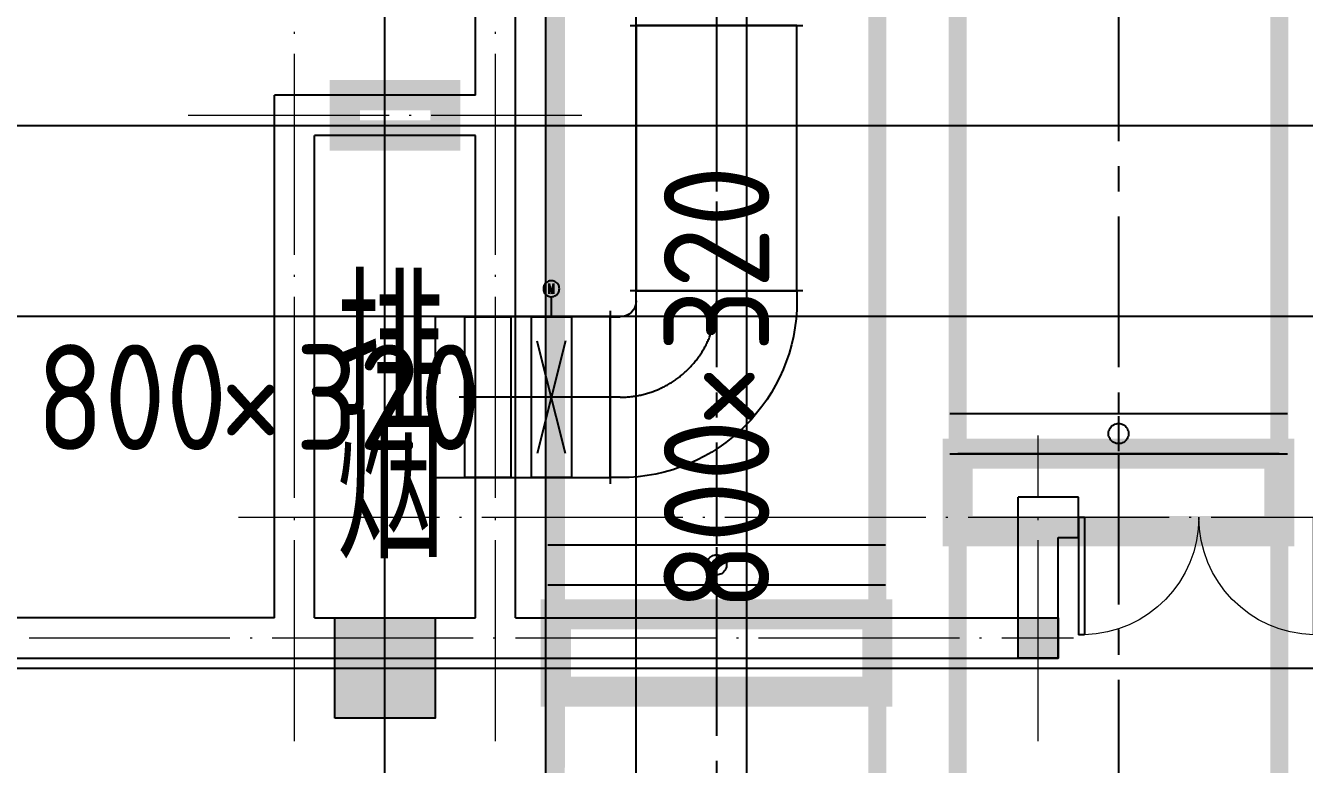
# Model space of a CAD drawing. Extents: x 369444 to 684549, y -549309 to 575337.
# Drawn here: x 510936 to 517299, y 210828 to 214504 of the extents above; entities that cross this region are included whole.
import ezdxf

# ---------------------------------------------------------------- set-up
doc = ezdxf.new("R2010")
doc.units = 0
doc.header["$LTSCALE"] = 1000
doc.header["$MEASUREMENT"] = 0
doc.linetypes.add('CENTER2', pattern=[1.125, 0.75, -0.125, 0.125, -0.125])
doc.linetypes.add('DOTE', pattern=[2.42, 2, -0.2, 0.02, -0.2])
for name, color, linetype in [('COLUMN', 9, 'Continuous'), ('DOTE', 1, 'Continuous'), ('DUCT-排烟中心线', 5, 'CENTER2'), ('DUCT-排烟法兰', 4, 'Continuous'), ('DUCT-排烟管', 2, 'Continuous'), ('DUCT-排烟管端线', 4, 'Continuous'), ('DUCT-排烟阀门', 7, 'Continuous'), ('DUCT-排风中心线', 5, 'CENTER2'), ('DUCT-排风标注', 3, 'Continuous'), ('DUCT-排风法兰', 2, 'Continuous'), ('DUCT-排风管', 31, 'Continuous'), ('DUCT-排风管端线', 2, 'Continuous'), ('DUCT-排风阀门', 7, 'Continuous'), ('WALL', 9, 'Continuous'), ('WINDOW', 4, 'Continuous'), ('构造柱', 6, 'Continuous'), ('颜洞口', 1, 'Continuous'), ('风管标注', 3, 'Continuous')]:
    doc.layers.add(name, color=color, linetype=linetype)
doc.layers.add('DOTE2', color=122, linetype='DOTE', lineweight=9)
doc.layers.add('TEXT', color=7, linetype='Continuous', lineweight=13)
doc.styles.add('_HZTXT', font='txt.shx', dxfattribs={"width": 0.8, "bigfont": 'HZTXT.shx'})
doc.styles.get("Standard").update_dxf_attribs({"font": 'gbenor.shx', "bigfont": 'gbcbig.shx'})

# ---------------------------------------------------------------- blocks, each defined once
blk = doc.blocks.new('A$C47E9097D')
at = {"layer": '构造柱'}
blk.add_hatch(color=256, dxfattribs=at).paths.add_polyline_path([(135550, -258950), (135350, -258950), (135350, -259150), (135550, -259150)])
blk.add_lwpolyline([(135350, -258950), (135550, -258950), (135550, -259150), (135350, -259150)], close=True, dxfattribs=at)
blk = doc.blocks.new('$DorLib2D$00000002')
for p, q in [((-0.5, 0), (-0.5, 0.4875)), ((-0.475, 0.4875), (-0.5, 0.4875)), ((-0.475, 0), (-0.475, 0.4875)), ((0.475, 0), (0.475, 0.4875)), ((0.475, 0.4875), (0.5, 0.4875)), ((0.5, 0), (0.5, 0.4875)), ((-0.5, 0), (-0.475, 0)), ((0.5, 0), (0.475, 0))]:
    blk.add_line(p, q)
at = {"lineweight": 13}
for centre, start, end in [((-0.4875, 0), 0, 88.5307), ((0.4875, 0), 91.4693, 180)]:
    blk.add_arc(centre, 0.4875, start, end, dxfattribs=at)
blk = doc.blocks.new('column500')
h = blk.add_hatch(color=0)
h.dxf.hatch_style = 1
h.paths.add_polyline_path([(-216380.9, -381439.9), (-215880.9, -381439.9), (-215880.9, -380939.9), (-216380.9, -380939.9)])
at = {"color": 0}
blk.add_lwpolyline([(-216380.9, -381439.9), (-215880.9, -381439.9), (-215880.9, -380939.9), (-216380.9, -380939.9)], close=True, dxfattribs=at)
blk = doc.blocks.new('N-风管')
at = {"layer": 'DUCT-排烟中心线', "color": 0}
for p, q in [((38489350330.664436, 3905309151.890326), (38489350330.664436, 3905306393.962573)), ((38489352330.664436, 3905309151.890326), (38489352330.664436, 3905307047.026517)), ((38489352330.664436, 3905306846.626517), (38489352330.576378, 3905303669.919162)), ((38489350330.664436, 3905306193.562572), (38489350330.577621, 3905305140.54471))]:
    blk.add_line(p, q, dxfattribs=at)
at = {"layer": 'DUCT-排烟法兰', "color": 0}
for p, q in [((38489351490.664436, 3905307046.926517), (38489353170.664436, 3905307046.926517)), ((38489351490.664436, 3905306846.726517), (38489353170.664436, 3905306846.726517)), ((38489349490.664436, 3905306393.862573), (38489351170.664436, 3905306393.862573)), ((38489349490.664436, 3905306193.662572), (38489351170.664436, 3905306193.662572))]:
    blk.add_line(p, q, dxfattribs=at)
at = {"layer": 'DUCT-排烟管', "color": 0, "const_width": 90}
for points in [[(38489349530.664436, 3905309151.890326), (38489349530.664436, 3905306393.962573)], [(38489351130.664436, 3905306393.962573), (38489351130.664436, 3905309151.890326)], [(38489351530.664436, 3905309151.890326), (38489351530.664436, 3905307047.026517)], [(38489353130.664436, 3905307047.026517), (38489353130.664436, 3905309151.890326)], [(38489351530.664436, 3905306846.826517), (38489351530.664436, 3905307046.826517)], [(38489353130.664436, 3905307046.826517), (38489353130.664436, 3905306846.826517)], [(38489351530.664436, 3905306846.648695), (38489351530.576378, 3905303669.94134)], [(38489353130.576378, 3905303669.896984), (38489353130.664436, 3905306846.604339)], [(38489349530.664436, 3905306193.762572), (38489349530.664436, 3905306393.762572)], [(38489351130.664436, 3905306393.762572), (38489351130.664436, 3905306193.762572)], [(38489349530.664436, 3905306193.628533), (38489349530.577621, 3905305140.610671)], [(38489351130.577621, 3905305140.478749), (38489351130.664436, 3905306193.496612)]]:
    blk.add_lwpolyline(points, dxfattribs=at)
at = {"layer": 'DUCT-排烟管端线', "color": 0}
for p, q in [((38489351530.664436, 3905307047.026517), (38489353130.664436, 3905307047.026517)), ((38489351530.664436, 3905307046.826517), (38489353130.664436, 3905307046.826517)), ((38489351530.664436, 3905306846.826517), (38489353130.664436, 3905306846.826517)), ((38489353130.664436, 3905306846.604339), (38489351530.664436, 3905306846.648695)), ((38489349530.664436, 3905306393.962573), (38489351130.664436, 3905306393.962573)), ((38489349530.664436, 3905306393.762572), (38489351130.664436, 3905306393.762572)), ((38489349530.664436, 3905306193.762572), (38489351130.664436, 3905306193.762572)), ((38489351130.664436, 3905306193.496612), (38489349530.664436, 3905306193.628533))]:
    blk.add_line(p, q, dxfattribs=at)
at = {"layer": 'DUCT-排烟阀门', "color": 0}
for p, q in [((38489352330.664436, 3905307034.326517), (38489352330.664436, 3905306859.326517)), ((38489352280.763107, 3905306949.966043), (38489352281.550079, 3905306956.195583)), ((38489352280.763107, 3905306943.686991), (38489352280.763107, 3905306949.966043)), ((38489352281.550079, 3905306937.457451), (38489352280.763107, 3905306943.686991)), ((38489352281.550079, 3905306956.195583), (38489352283.111618, 3905306962.277367)), ((38489352283.111618, 3905306962.277367), (38489352285.423088, 3905306968.115481)), ((38489352285.423088, 3905306968.115481), (38489352288.448051, 3905306973.617857)), ((38489352288.448051, 3905306973.617857), (38489352292.138779, 3905306978.697716)), ((38489352292.138779, 3905306978.697716), (38489352296.437088, 3905306983.274949)), ((38489352296.437088, 3905306983.274949), (38489352301.275177, 3905306987.277367)), ((38489352301.275177, 3905306987.277367), (38489352306.576759, 3905306990.641851)), ((38489352306.576759, 3905306990.641851), (38489352312.258217, 3905306993.315341)), ((38489352312.258217, 3905306993.315341), (38489352318.22995, 3905306995.255675)), ((38489352318.22995, 3905306995.255675), (38489352324.397781, 3905306996.432252)), ((38489352324.397781, 3905306996.432252), (38489352330.664436, 3905306996.826517)), ((38489352330.664436, 3905306996.826517), (38489352336.931107, 3905306996.432252)), ((38489352336.931107, 3905306996.432252), (38489352343.098938, 3905306995.255675)), ((38489352343.098938, 3905306995.255675), (38489352349.070671, 3905306993.315341)), ((38489352349.070671, 3905306993.315341), (38489352354.752129, 3905306990.641851)), ((38489352354.752129, 3905306990.641851), (38489352360.053703, 3905306987.277367)), ((38489352360.053703, 3905306987.277367), (38489352364.8918, 3905306983.274949)), ((38489352364.8918, 3905306983.274949), (38489352369.190109, 3905306978.697717)), ((38489352369.190109, 3905306978.697717), (38489352372.880836, 3905306973.617857)), ((38489352372.880836, 3905306973.617857), (38489352375.9058, 3905306968.115482)), ((38489352375.9058, 3905306968.115482), (38489352378.21727, 3905306962.277367)), ((38489352378.21727, 3905306962.277367), (38489352379.778809, 3905306956.195583)), ((38489352379.778809, 3905306956.195583), (38489352380.565781, 3905306949.966043)), ((38489352380.565781, 3905306943.686991), (38489352379.778809, 3905306937.457451)), ((38489352380.565781, 3905306949.966043), (38489352380.565781, 3905306943.686991)), ((38489352283.111618, 3905306931.375667), (38489352281.550079, 3905306937.457451)), ((38489352285.423088, 3905306925.537552), (38489352283.111618, 3905306931.375667)), ((38489352288.448051, 3905306920.035177), (38489352285.423088, 3905306925.537552)), ((38489352292.138779, 3905306914.955317), (38489352288.448051, 3905306920.035177)), ((38489352296.437088, 3905306910.378086), (38489352292.138779, 3905306914.955317)), ((38489352301.275177, 3905306906.375667), (38489352296.437088, 3905306910.378086)), ((38489352306.576759, 3905306903.011183), (38489352301.275177, 3905306906.375667)), ((38489352312.258217, 3905306900.337693), (38489352306.576759, 3905306903.011183)), ((38489352318.22995, 3905306898.397359), (38489352312.258217, 3905306900.337693)), ((38489352324.397781, 3905306897.220782), (38489352318.22995, 3905306898.397359)), ((38489352330.664436, 3905306896.826517), (38489352324.397781, 3905306897.220782)), ((38489352336.931107, 3905306897.220782), (38489352330.664436, 3905306896.826517)), ((38489352343.098938, 3905306898.397359), (38489352336.931107, 3905306897.220782)), ((38489352349.070671, 3905306900.337693), (38489352343.098938, 3905306898.397359)), ((38489352354.752129, 3905306903.011183), (38489352349.070671, 3905306900.337693)), ((38489352360.053703, 3905306906.375668), (38489352354.752129, 3905306903.011183)), ((38489352364.8918, 3905306910.378086), (38489352360.053703, 3905306906.375668)), ((38489352369.190109, 3905306914.955318), (38489352364.8918, 3905306910.378086)), ((38489352372.880836, 3905306920.035178), (38489352369.190109, 3905306914.955318)), ((38489352375.9058, 3905306925.537553), (38489352372.880836, 3905306920.035178)), ((38489352378.21727, 3905306931.375668), (38489352375.9058, 3905306925.537553)), ((38489352379.778809, 3905306937.457451), (38489352378.21727, 3905306931.375668)), ((38489350330.664436, 3905306381.262572), (38489350330.664436, 3905306206.262572)), ((38489350281.550079, 3905306303.131638), (38489350283.111618, 3905306309.213422)), ((38489350283.111618, 3905306309.213422), (38489350285.423088, 3905306315.051537)), ((38489350285.423088, 3905306315.051537), (38489350288.448051, 3905306320.553912)), ((38489350288.448051, 3905306320.553912), (38489350292.138779, 3905306325.633771)), ((38489350292.138779, 3905306325.633771), (38489350296.437088, 3905306330.211004)), ((38489350296.437088, 3905306330.211004), (38489350301.275177, 3905306334.213422)), ((38489350301.275177, 3905306334.213422), (38489350306.576759, 3905306337.577906)), ((38489350306.576759, 3905306337.577906), (38489350312.258217, 3905306340.251397)), ((38489350312.258217, 3905306340.251397), (38489350318.22995, 3905306342.19173)), ((38489350318.22995, 3905306342.19173), (38489350324.397781, 3905306343.368307)), ((38489350324.397781, 3905306343.368307), (38489350330.664436, 3905306343.762572)), ((38489350330.664436, 3905306343.762572), (38489350336.931107, 3905306343.368308)), ((38489350336.931107, 3905306343.368308), (38489350343.098938, 3905306342.19173)), ((38489350343.098938, 3905306342.19173), (38489350349.070671, 3905306340.251397)), ((38489350349.070671, 3905306340.251397), (38489350354.752129, 3905306337.577907)), ((38489350354.752129, 3905306337.577907), (38489350360.053703, 3905306334.213422)), ((38489350360.053703, 3905306334.213422), (38489350364.8918, 3905306330.211004)), ((38489350364.8918, 3905306330.211004), (38489350369.190109, 3905306325.633772)), ((38489350369.190109, 3905306325.633772), (38489350372.880836, 3905306320.553912)), ((38489350372.880836, 3905306320.553912), (38489350375.9058, 3905306315.051537)), ((38489350375.9058, 3905306315.051537), (38489350378.21727, 3905306309.213422)), ((38489350378.21727, 3905306309.213422), (38489350379.778809, 3905306303.131638)), ((38489350280.763107, 3905306296.902098), (38489350281.550079, 3905306303.131638)), ((38489350280.763107, 3905306290.623046), (38489350280.763107, 3905306296.902098)), ((38489350281.550079, 3905306284.393507), (38489350280.763107, 3905306290.623046)), ((38489350283.111618, 3905306278.311722), (38489350281.550079, 3905306284.393507)), ((38489350285.423088, 3905306272.473608), (38489350283.111618, 3905306278.311722)), ((38489350288.448051, 3905306266.971232), (38489350285.423088, 3905306272.473608)), ((38489350292.138779, 3905306261.891373), (38489350288.448051, 3905306266.971232)), ((38489350296.437088, 3905306257.314141), (38489350292.138779, 3905306261.891373)), ((38489350301.275177, 3905306253.311722), (38489350296.437088, 3905306257.314141)), ((38489350306.576759, 3905306249.947238), (38489350301.275177, 3905306253.311722)), ((38489350312.258217, 3905306247.273748), (38489350306.576759, 3905306249.947238)), ((38489350318.22995, 3905306245.333414), (38489350312.258217, 3905306247.273748)), ((38489350324.397781, 3905306244.156837), (38489350318.22995, 3905306245.333414)), ((38489350330.664436, 3905306243.762572), (38489350324.397781, 3905306244.156837)), ((38489350336.931107, 3905306244.156837), (38489350330.664436, 3905306243.762572)), ((38489350343.098938, 3905306245.333414), (38489350336.931107, 3905306244.156837)), ((38489350349.070671, 3905306247.273748), (38489350343.098938, 3905306245.333414)), ((38489350354.752129, 3905306249.947238), (38489350349.070671, 3905306247.273748)), ((38489350360.053703, 3905306253.311723), (38489350354.752129, 3905306249.947238)), ((38489350364.8918, 3905306257.314141), (38489350360.053703, 3905306253.311723)), ((38489350369.190109, 3905306261.891373), (38489350364.8918, 3905306257.314141)), ((38489350372.880836, 3905306266.971233), (38489350369.190109, 3905306261.891373)), ((38489350375.9058, 3905306272.473608), (38489350372.880836, 3905306266.971233)), ((38489350378.21727, 3905306278.311723), (38489350375.9058, 3905306272.473608)), ((38489350379.778809, 3905306284.393507), (38489350378.21727, 3905306278.311723)), ((38489350379.778809, 3905306303.131638), (38489350380.565781, 3905306296.902099)), ((38489350380.565781, 3905306290.623046), (38489350379.778809, 3905306284.393507)), ((38489350380.565781, 3905306296.902099), (38489350380.565781, 3905306290.623046))]:
    blk.add_line(p, q, dxfattribs=at)
at = {"layer": 'DUCT-排风中心线', "color": 0}
for p, q in [((38489350330.664436, 3905308976.774727), (38489350330.664436, 3905307657.890067)), ((38489350330.664436, 3905307657.690067), (38489350330.664436, 3905307607.690067)), ((38489349800.464447, 3905307127.690067), (38489348931.21521, 3905307127.690067)), ((38489349850.664436, 3905307127.690067), (38489349800.664436, 3905307127.690067))]:
    blk.add_line(p, q, dxfattribs=at)
blk.add_arc((38489349850.664436, 3905307607.690067), 480, 270, 359.9999999431, dxfattribs=at)
at = {"layer": 'DUCT-排风法兰', "color": 0}
for p, q in [((38489349900.664436, 3905308976.874727), (38489350760.664436, 3905308976.874727)), ((38489350760.664436, 3905307657.790067), (38489349900.664436, 3905307657.790067)), ((38489349800.564453, 3905307557.690067), (38489349800.564453, 3905306697.690067))]:
    blk.add_line(p, q, dxfattribs=at)
at = {"layer": 'DUCT-排风管', "color": 0}
for p, q in [((38489349930.664436, 3905308976.774727), (38489349930.664436, 3905307657.890067)), ((38489350730.664436, 3905307657.890067), (38489350730.664436, 3905308976.774727)), ((38489349930.664436, 3905307607.690067), (38489349930.664436, 3905307657.690067)), ((38489350730.664436, 3905307657.690067), (38489350730.664436, 3905307607.690067)), ((38489349800.464447, 3905307527.690067), (38489348931.21521, 3905307527.690067)), ((38489349800.664436, 3905307527.690067), (38489349850.664436, 3905307527.690067)), ((38489348931.21521, 3905306727.690067), (38489349800.464447, 3905306727.690067)), ((38489349850.664436, 3905306727.690067), (38489349800.664436, 3905306727.690067))]:
    blk.add_line(p, q, dxfattribs=at)
at = {"layer": 'DUCT-排风管', "color": 0, "linetype": 'ByBlock'}
for p, q in [((38489349408.522217, 3905307527.690067), (38489349608.522217, 3905307527.690067)), ((38489349608.522217, 3905306727.690067), (38489349408.522217, 3905306727.690067))]:
    blk.add_line(p, q, dxfattribs=at)
at = {"layer": 'DUCT-排风管', "color": 0, "extrusion": (0, 0, -1)}
for centre, radius, start in [((-38489349850.664436, 3905307607.690067), 80, 180), ((-38489349850.664436, 3905307607.690068), 880, 180.0000000621)]:
    blk.add_arc(centre, radius, start, 270, dxfattribs=at)
at = {"layer": 'DUCT-排风管端线', "color": 0}
for p, q in [((38489350730.664436, 3905308976.774727), (38489349930.664436, 3905308976.774727)), ((38489349930.664436, 3905307657.890067), (38489350730.664436, 3905307657.890067)), ((38489350730.664436, 3905307657.690067), (38489349930.664436, 3905307657.690067)), ((38489348931.21521, 3905307527.690067), (38489348931.21521, 3905306727.690067)), ((38489349800.464447, 3905306727.690067), (38489349800.464447, 3905307527.690067)), ((38489349800.664436, 3905306727.690067), (38489349800.664436, 3905307527.690067))]:
    blk.add_line(p, q, dxfattribs=at)
at = {"layer": 'DUCT-排风管端线', "color": 0, "linetype": 'ByBlock'}
for p, q in [((38489349408.522217, 3905307527.690067), (38489349408.522217, 3905306727.690067)), ((38489349608.522217, 3905307527.690067), (38489349608.522217, 3905306727.690067))]:
    blk.add_line(p, q, dxfattribs=at)
at = {"layer": 'DUCT-排风阀门', "color": 0, "linetype": 'ByBlock'}
for p, q in [((38489349493.537956, 3905307704.777421), (38489349488.522217, 3905307702.331083)), ((38489349498.845352, 3905307706.501896), (38489349493.537956, 3905307704.777421)), ((38489349504.341087, 3905307707.470942), (38489349498.845352, 3905307706.501896)), ((38489349509.918213, 3905307707.6657), (38489349504.341087, 3905307707.470942)), ((38489349515.468147, 3905307707.082377), (38489349509.918213, 3905307707.6657)), ((38489349520.882896, 3905307705.732327), (38489349515.468147, 3905307707.082377)), ((38489349526.057068, 3905307703.641829), (38489349520.882896, 3905307705.732327)), ((38489349469.396317, 3905307676.006535), (38489349468.619659, 3905307670.480326)), ((38489349468.619659, 3905307670.480326), (38489349468.619659, 3905307664.899808)), ((38489349468.619659, 3905307664.899808), (38489349469.396317, 3905307659.373599)), ((38489349470.934517, 3905307681.370872), (38489349469.396317, 3905307676.006535)), ((38489349469.396317, 3905307659.373599), (38489349470.934517, 3905307654.009261)), ((38489349473.204323, 3905307686.468929), (38489349470.934517, 3905307681.370872)), ((38489349470.934517, 3905307654.009261), (38489349473.204323, 3905307648.911204)), ((38489349476.161537, 3905307691.201477), (38489349473.204323, 3905307686.468929)), ((38489349473.204323, 3905307648.911204), (38489349476.161537, 3905307644.178657)), ((38489349479.748627, 3905307695.476402), (38489349476.161537, 3905307691.201477)), ((38489349476.161537, 3905307644.178657), (38489349479.748627, 3905307639.903732)), ((38489349483.895767, 3905307699.210497), (38489349479.748627, 3905307695.476402)), ((38489349488.522217, 3905307702.331083), (38489349483.895767, 3905307699.210497)), ((38489349497.550797, 3905307642.190067), (38489349497.550797, 3905307693.249348)), ((38489349497.550797, 3905307693.249348), (38489349508.52224, 3905307642.190127)), ((38489349508.52224, 3905307642.190127), (38489349519.493683, 3905307693.190062)), ((38489349519.493683, 3905307693.190062), (38489349519.493683, 3905307642.190067)), ((38489349530.889938, 3905307700.85157), (38489349526.057068, 3905307703.641829)), ((38489349535.287453, 3905307697.41586), (38489349530.889938, 3905307700.85157)), ((38489349539.164001, 3905307693.401571), (38489349535.287453, 3905307697.41586)), ((38489349535.287453, 3905307637.964274), (38489349539.164001, 3905307641.978562)), ((38489349542.444153, 3905307688.886837), (38489349539.164001, 3905307693.401571)), ((38489349539.164001, 3905307641.978562), (38489349542.444153, 3905307646.493296)), ((38489349545.064041, 3905307683.959533), (38489349542.444153, 3905307688.886837)), ((38489349542.444153, 3905307646.493296), (38489349545.064041, 3905307651.420601)), ((38489349546.972687, 3905307678.715561), (38489349545.064041, 3905307683.959533)), ((38489349545.064041, 3905307651.420601), (38489349546.972687, 3905307656.664573)), ((38489349548.13295, 3905307673.256991), (38489349546.972687, 3905307678.715561)), ((38489349546.972687, 3905307656.664573), (38489349548.13295, 3905307662.123143)), ((38489349548.522217, 3905307667.690067), (38489349548.13295, 3905307673.256991)), ((38489349548.13295, 3905307662.123143), (38489349548.522217, 3905307667.690067)), ((38489349479.748627, 3905307639.903732), (38489349483.895767, 3905307636.169637)), ((38489349483.895767, 3905307636.169637), (38489349488.522217, 3905307633.049051)), ((38489349488.522217, 3905307633.049051), (38489349493.537956, 3905307630.602713)), ((38489349493.537956, 3905307630.602713), (38489349498.845352, 3905307628.878238)), ((38489349498.845352, 3905307628.878238), (38489349504.341087, 3905307627.909191)), ((38489349504.341087, 3905307627.909191), (38489349509.918213, 3905307627.714434)), ((38489349508.522217, 3905307527.690067), (38489349508.522217, 3905307627.690067)), ((38489349509.918213, 3905307627.714434), (38489349515.468147, 3905307628.297757)), ((38489349515.468147, 3905307628.297757), (38489349520.882896, 3905307629.647806)), ((38489349520.882896, 3905307629.647806), (38489349526.057068, 3905307631.738305)), ((38489349526.057068, 3905307631.738305), (38489349530.889938, 3905307634.528564)), ((38489349530.889938, 3905307634.528564), (38489349535.287453, 3905307637.964274)), ((38489349578.600891, 3905306847.768792), (38489349438.443558, 3905307407.611341)), ((38489349578.522217, 3905307407.690067), (38489349438.522217, 3905306847.690067))]:
    blk.add_line(p, q, dxfattribs=at)
at = {"layer": '颜洞口', "color": 0}
for p, q in [((38489349078.591759, 3905307527.690067, 1020), (38489349306.893852, 3905307527.690067, 1020)), ((38489349078.591759, 3905306727.690067, 1020), (38489349078.591759, 3905307527.690067, 1020)), ((38489349306.893852, 3905307527.690067, 1020), (38489349306.893852, 3905306727.690067, 1020)), ((38489349306.893852, 3905306727.690067, 1020), (38489349078.591759, 3905306727.690067, 1020))]:
    blk.add_line(p, q, dxfattribs=at)
at = {"layer": '颜洞口', "color": 0, "const_width": 150}
for points in [[(38489348980.664436, 3905308630.368435), (38489348980.664436, 3905308430.368435), (38489348480.664436, 3905308430.368435), (38489348480.664436, 3905308630.368435)], [(38489353130.655197, 3905306461.788421), (38489351530.664436, 3905306461.788421), (38489351530.664436, 3905306846.645725), (38489353130.655197, 3905306846.645725)], [(38489351130.655197, 3905305663.05649), (38489349530.664436, 3905305663.05649), (38489349530.664436, 3905306047.913794), (38489351130.655197, 3905306047.913794)]]:
    blk.add_lwpolyline(points, close=True, dxfattribs=at)
at = {"layer": 'DUCT-排风标注', "color": 0}
for s, p in [('320', (38489350593.164436, 3905307353.743669, 1020)), ('800', (38489350593.164436, 3905306066.376648, 1020))]:
    blk.add_text(s, height=525, rotation=90, dxfattribs=at).set_placement(p)
for s, height, p in [('800', 525, (38489346945.901787, 3905306865.190067, 1020)), ('320', 525, (38489348233.268806, 3905306865.190067, 1020)), ('×', 506.382979, (38489347864.651787, 3905306865.190067, 1020))]:
    blk.add_text(s, height=height, dxfattribs=at).set_placement(p)
at = {"layer": 'DUCT-排风标注', "color": 0, "width": 1}
blk.add_text('×', height=506.38298, rotation=90, dxfattribs=at).set_placement((38489350593.164436, 3905306985.126648, 1020))

msp = doc.modelspace()

# ---------------------------------------------------------------- linework, layer by layer
at = {"layer": 'DOTE', "color": 8}
for p, q in [((513524.5, 59364.2), (513524.5, 476704.8)), ((514524.5, 59364.2), (514524.5, 476704.8)), ((512724.5, 59364.2), (512724.5, 261807)), ((513974.5, 59364.2), (513974.5, 261807))]:
    msp.add_line(p, q, dxfattribs=at)
at = {"layer": 'DOTE', "color": 8, "lineweight": -2}
for p, q in [((377844.4, 214007), (624570.9, 214007)), ((377844.4, 213057), (624570.9, 213057)), ((377844.4, 211307), (624570.9, 211307))]:
    msp.add_line(p, q, dxfattribs=at)
at = {"layer": 'DOTE2', "linetype": 'DOTE', "ltscale": 0.5}
for points in [[(512274.5, 210943.2), (512274.5, 218964.9)], [(513274.5, 210943.2), (513274.5, 218964.9)], [(511744.7, 214057), (513703.4, 214057)], [(515974.5, 210943.2), (515974.5, 212463.5)], [(511995.8, 212057), (518924.5, 212057)], [(483123.3, 211457), (516151.2, 211457)]]:
    msp.add_lwpolyline(points, dxfattribs=at)
at = {"layer": 'WALL'}
for p, q in [((513174.5, 214157), (513174.5, 217557)), ((513374.5, 214057), (513374.5, 217457)), ((512174.5, 211557), (512174.5, 214157)), ((513174.5, 214157), (512174.5, 214157)), ((513374.5, 211557), (513374.5, 214057)), ((512374.5, 211557), (512374.5, 213957)), ((513174.5, 213957), (512374.5, 213957)), ((513174.5, 211557), (513174.5, 213957)), ((515874.5, 211557), (515874.5, 212157)), ((516174.5, 212157), (515874.5, 212157)), ((516174.5, 211957), (516174.5, 212157)), ((516074.5, 211357), (516074.5, 211957)), ((516074.5, 211957), (516174.5, 211957))]:
    msp.add_line(p, q, dxfattribs=at)
at = {"layer": 'WALL', "linetype": 'ByBlock'}
for p, q in [((512174.5, 211557), (504674.5, 211557)), ((512374.5, 211557), (513174.5, 211557)), ((513374.5, 211557), (515874.5, 211557)), ((504674.5, 211357), (512274.5, 211357)), ((512274.5, 211357), (513274.5, 211357)), ((513274.5, 211357), (516074.5, 211357))]:
    msp.add_line(p, q, dxfattribs=at)

# ---------------------------------------------------------------- block references
at = {"layer": 'COLUMN', "color": 8, "xscale": -1, "rotation": 270}
msp.add_blockref('column500', (893914.4, 427437.9), dxfattribs=at)
at = {"layer": 'WINDOW', "linetype": 'ByBlock', "lineweight": -2, "xscale": -1200, "yscale": 1200, "zscale": -1200, "rotation": 180}
msp.add_blockref('$DorLib2D$00000002', (516774.5, 212057), dxfattribs=at)
at = {"layer": '构造柱', "ltscale": 6}
msp.add_blockref('A$C47E9097D', (380524.5, 470507), dxfattribs=at)
at = {"layer": '风管标注', "color": 8}
msp.add_blockref('N-风管', (-38488835956.2, -3905094473.4), dxfattribs=at)

# ---------------------------------------------------------------- texts
at = {"layer": 'TEXT', "color": 2, "style": '_HZTXT', "width": 0.8}
for s, p in [('排', (512481.4, 212559.2)), ('烟', (512481.4, 211853.4))]:
    msp.add_text(s, height=675, dxfattribs=at).set_placement(p)

doc.saveas('drawing.dxf')
